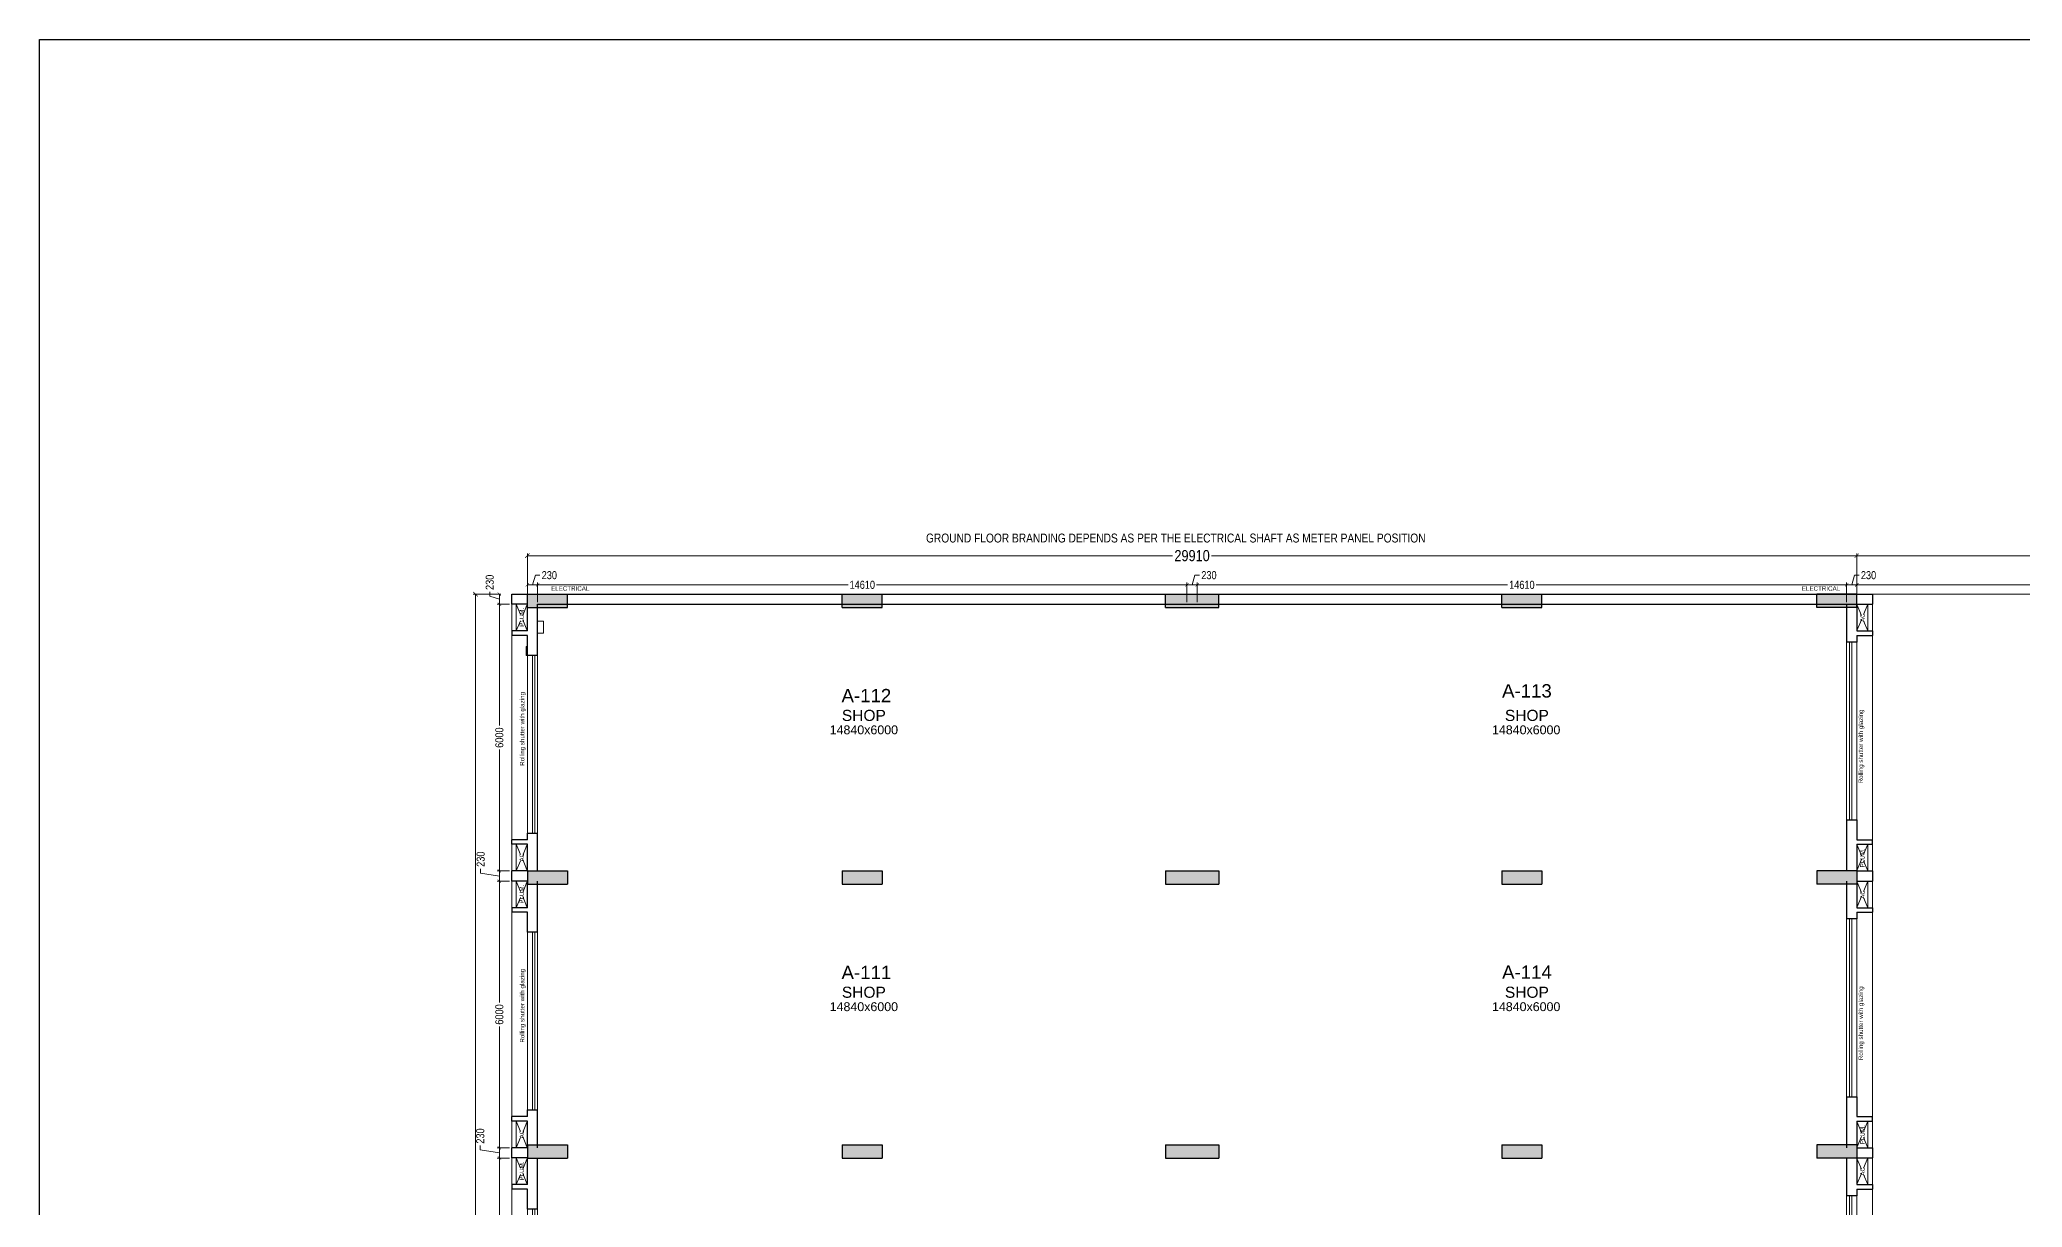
# Model space of a CAD drawing. Header units: metres. Extents: x 9819 to 10514, y 4405 to 4599.
# Drawn here: x 9907.86 to 9952.47, y 4572.91 to 4599.19 of the extents above; entities that cross this region are included whole.
import ezdxf
from ezdxf.enums import TextEntityAlignment as Align

# ---------------------------------------------------------------- set-up
doc = ezdxf.new("R2010")
doc.units = ezdxf.units.M
doc.header["$MEASUREMENT"] = 0
doc.header["$PDMODE"] = 35
doc.header["$PDSIZE"] = 0.3
doc.linetypes.add('HIDDEN', pattern=[0.375, 0.25, -0.125])
for name, color, linetype in [('A_COL. NO', 4, 'Continuous'), ('A_SIGNAGE', 171, 'Continuous'), ('STRU. COL.', 1, 'Continuous')]:
    doc.layers.add(name, color=color, linetype=linetype)
for name, color, linetype, lineweight in [('A_COMMENTS', 3, 'Continuous', 0), ('A_DOOR-WIN', 23, 'Continuous', 9), ('A_DOTTED', 8, 'HIDDEN', 0), ('A_EXT DIM', 7, 'Continuous', 5), ('A_LEDGE', 252, 'Continuous', 15), ('A_SHOP NO.', 113, 'Continuous', 5), ('A_SILL 0.09', 9, 'Continuous', 9), ('A_SILL 0.25', 25, 'Continuous', 15), ('A_STAIRS', 21, 'Continuous', 9), ('A_TEXT', 7, 'Continuous', 5), ('A_WALL', 7, 'Continuous', 30)]:
    doc.layers.add(name, color=color, linetype=linetype, lineweight=lineweight)
doc.layers.get('A_COL. NO').off()
doc.styles.add('A', font='ARIALN.TTF')
doc.styles.get("Standard").update_dxf_attribs({"font": 'arial.ttf'})
doc.dimstyles.new('DIM IN MM', dxfattribs={"dimtxt": 0.18, "dimasz": 0.075, "dimexe": 0.05, "dimexo": 0.05, "dimgap": 0.05, "dimtad": 0, "dimdec": 0, "dimlfac": 1000, "dimzin": 3, "dimdsep": 46, "dimtxsty": 'A', "dimblk1": 'ARCHTICK', "dimblk2": 'ARCHTICK', "dimsah": 1, "dimcen": 0, "dimclrd": 256, "dimclre": 256, "dimclrt": 256, "dimadec": 0, "dimazin": 0, "dimtfac": 1, "dimtdec": 0, "dimtofl": 0, "dimtmove": 1, "dimatfit": 3, "dimfxl": 1, "dimtolj": 1, "dimtzin": 0, "dimlwd": -1, "dimlwe": -1, "dimarcsym": 0})
doc.dimstyles.new('DIM IN MM LARGE', dxfattribs={"dimtxt": 0.25, "dimasz": 0.1, "dimexe": 0.05, "dimexo": 0.05, "dimgap": 0.05, "dimtad": 0, "dimdec": 0, "dimlfac": 1000, "dimzin": 3, "dimdsep": 46, "dimtxsty": 'A', "dimblk1": 'ARCHTICK', "dimblk2": 'ARCHTICK', "dimsah": 1, "dimcen": 0, "dimclrd": 256, "dimclre": 256, "dimclrt": 256, "dimadec": 0, "dimazin": 0, "dimtfac": 1, "dimtdec": 0, "dimtofl": 0, "dimtmove": 2, "dimatfit": 3, "dimfxl": 1, "dimtolj": 1, "dimtzin": 0, "dimlwd": -1, "dimlwe": -1, "dimarcsym": 0})

# ---------------------------------------------------------------- blocks, each defined once
blk = doc.blocks.new('Typical shops Gr.')
at = {"layer": 'A_DOOR-WIN'}
for p, q in [((30.095, -1.08), (30.095, -5.08)), ((30.145, -1.08), (30.145, -5.08)), ((0.465, -5.38), (0.465, -1.38)), ((0.515, -5.38), (0.515, -1.38))]:
    blk.add_line(p, q, dxfattribs=at)
at = {"layer": 'A_DOTTED'}
for p, q in [((0.1, -0.83), (0.35, -0.23)), ((0.1, -0.23), (0.35, -0.83)), ((30.51, -0.23), (30.26, -0.83)), ((30.51, -0.83), (30.26, -0.23)), ((0.1, -6.23), (0.35, -5.63)), ((0.1, -5.63), (0.35, -6.23)), ((30.51, -5.63), (30.26, -6.23)), ((30.51, -6.23), (30.26, -5.63))]:
    blk.add_line(p, q, dxfattribs=at)
at = {"layer": 'A_LEDGE'}
for p, q in [((0, -0.83), (0, -0.23)), ((0.1, -0.83), (0.1, -0.23)), ((30.51, -0.83), (30.51, -0.23)), ((30.61, -0.83), (30.61, -0.23)), ((0, -5.63), (0, -6.23)), ((0.1, -5.63), (0.1, -6.23)), ((30.51, -5.63), (30.51, -6.23)), ((30.61, -5.63), (30.61, -6.23))]:
    blk.add_line(p, q, dxfattribs=at)
at = {"layer": 'A_SILL 0.09'}
for p, q in [((30.03, -5.08), (30.03, -1.08)), ((30.26, -1.08), (30.26, -5.08)), ((0.35, -5.38), (0.35, -1.38)), ((0.58, -1.38), (0.58, -5.38))]:
    blk.add_line(p, q, dxfattribs=at)
at = {"layer": 'A_STAIRS'}
for p, q in [((0, -5.53), (0, -0.93)), ((30.61, -5.53), (30.61, -0.93))]:
    blk.add_line(p, q, dxfattribs=at)
at = {"layer": 'A_WALL'}
for p, q in [((0, -0.23), (0, 0)), ((30.61, 0), (30.61, -0.23)), ((0.35, -0.23), (0, -0.23)), ((0.35, -0.83), (0.35, -0.23)), ((0.58, -1.38), (0.58, -0.23)), ((30.03, -0.23), (30.03, -1.08)), ((30.26, -0.23), (30.61, -0.23)), ((30.26, -0.23), (30.26, -0.83)), ((0.35, -0.83), (0, -0.83)), ((0, -0.83), (0, -0.93)), ((30.26, -0.83), (30.61, -0.83)), ((30.61, -0.83), (30.61, -0.93)), ((0.35, -0.93), (0, -0.93)), ((0.35, -1.38), (0.35, -0.93)), ((30.26, -1.08), (30.03, -1.08)), ((30.26, -0.93), (30.61, -0.93)), ((30.26, -0.93), (30.26, -1.08)), ((0.58, -1.38), (0.35, -1.38)), ((30.03, -5.08), (30.03, -6.23)), ((30.03, -5.08), (30.26, -5.08)), ((30.26, -5.08), (30.26, -5.53)), ((0.35, -5.53), (0, -5.53)), ((0, -5.63), (0, -5.53)), ((0.35, -5.63), (0, -5.63)), ((0.35, -5.53), (0.35, -5.38)), ((0.35, -5.38), (0.58, -5.38)), ((0.35, -6.23), (0.35, -5.63)), ((0.58, -6.23), (0.58, -5.38)), ((30.26, -5.53), (30.61, -5.53)), ((30.26, -5.63), (30.26, -6.23)), ((30.26, -5.63), (30.61, -5.63)), ((30.61, -5.63), (30.61, -5.53)), ((0.35, -6.23), (0, -6.23)), ((30.26, -6.23), (30.61, -6.23))]:
    blk.add_line(p, q, dxfattribs=at)
at = {"layer": 'A_TEXT'}
for s, p in [('PLUM.', (0.274, -0.523)), ('AC', (30.436, -0.531)), ('Rolling shutter with glazing', (0.282, -3.034)), ('Rolling shutter with glazing', (30.399, -3.428)), ('PLUM.', (30.434, -5.936)), ('AC', (0.274, -5.923))]:
    blk.add_text(s, height=0.1, rotation=90, dxfattribs=at).set_placement(p, align=Align.CENTER)
for s, height, p in [('SHOP', 0.25, (7.92, -2.855)), ('SHOP', 0.25, (22.837, -2.855)), ('14840x6000', 0.2, (7.92, -3.155)), ('14840x6000', 0.2, (22.821, -3.155))]:
    blk.add_text(s, height=height, dxfattribs=at).set_placement(p, align=Align.CENTER)
blk = doc.blocks.new('_ARCHTICK')
at = {"color": 0, "linetype": 'ByBlock', "const_width": 0.15}
blk.add_lwpolyline([(-0.5, -0.5), (0.5, 0.5)], dxfattribs=at)
blk = doc.blocks.new('*D245')
at = {"layer": 'A_EXT DIM', "transparency": 16777216}
for p, q in [((9917.986, 4586.665), (9917.986, 4586.765)), ((9918.203, 4586.599), (9917.986, 4586.665)), ((9918.237, 4586.714), (9918.153, 4586.714)), ((9918.203, 4586.484), (9918.203, 4586.714)), ((9918.237, 4586.484), (9918.153, 4586.484))]:
    blk.add_line(p, q, dxfattribs=at)
at = {"layer": 'Defpoints', "color": 0, "transparency": 16777216}
for p in [(9918.203, 4586.714), (9918.287, 4586.714), (9918.287, 4586.484)]:
    blk.add_point(p, dxfattribs=at)
at = {"layer": 'A_EXT DIM', "transparency": 16777216, "xscale": 0.075, "yscale": 0.075, "zscale": 0.075}
for p, rotation in [((9918.203, 4586.714), 90), ((9918.203, 4586.484), 270)]:
    blk.add_blockref('_ARCHTICK', p, dxfattribs=dict(at, rotation=rotation))
at = {"layer": 'A_EXT DIM', "transparency": 16777216, "insert": (9917.986, 4586.979), "char_height": 0.18, "attachment_point": 5, "rotation": 90, "style": 'A'}
blk.add_mtext('\\A1;230', dxfattribs=at)
blk = doc.blocks.new('*D246')
at = {"layer": 'A_EXT DIM', "transparency": 16777216}
for p, q in [((9918.433, 4586.484), (9918.153, 4586.484)), ((9918.203, 4586.484), (9918.203, 4583.755)), ((9918.203, 4580.484), (9918.203, 4583.214)), ((9918.433, 4580.484), (9918.153, 4580.484))]:
    blk.add_line(p, q, dxfattribs=at)
at = {"layer": 'Defpoints', "color": 0, "transparency": 16777216}
for p in [(9918.483, 4586.484), (9918.203, 4580.484), (9918.483, 4580.484)]:
    blk.add_point(p, dxfattribs=at)
at = {"layer": 'A_EXT DIM', "transparency": 16777216, "xscale": 0.075, "yscale": 0.075, "zscale": 0.075}
for p, rotation in [((9918.203, 4586.484), 90), ((9918.203, 4580.484), 270)]:
    blk.add_blockref('_ARCHTICK', p, dxfattribs=dict(at, rotation=rotation))
at = {"layer": 'A_EXT DIM', "transparency": 16777216, "insert": (9918.203, 4583.484), "char_height": 0.18, "attachment_point": 5, "rotation": 90, "style": 'A'}
blk.add_mtext('\\A1;6000', dxfattribs=at)
blk = doc.blocks.new('*D247')
at = {"layer": 'A_EXT DIM', "transparency": 16777216}
for p, q in [((9917.782, 4580.435), (9917.782, 4580.535)), ((9918.203, 4580.369), (9917.782, 4580.435)), ((9918.237, 4580.484), (9918.153, 4580.484)), ((9918.203, 4580.484), (9918.203, 4580.254)), ((9918.237, 4580.254), (9918.153, 4580.254))]:
    blk.add_line(p, q, dxfattribs=at)
at = {"layer": 'Defpoints', "color": 0, "transparency": 16777216}
for p in [(9918.287, 4580.484), (9918.203, 4580.254), (9918.287, 4580.254)]:
    blk.add_point(p, dxfattribs=at)
at = {"layer": 'A_EXT DIM', "transparency": 16777216, "xscale": 0.075, "yscale": 0.075, "zscale": 0.075}
for p, rotation in [((9918.203, 4580.484), 90), ((9918.203, 4580.254), 270)]:
    blk.add_blockref('_ARCHTICK', p, dxfattribs=dict(at, rotation=rotation))
at = {"layer": 'A_EXT DIM', "transparency": 16777216, "insert": (9917.782, 4580.749), "char_height": 0.18, "attachment_point": 5, "rotation": 90, "style": 'A'}
blk.add_mtext('\\A1;230', dxfattribs=at)
blk = doc.blocks.new('*D248')
at = {"layer": 'A_EXT DIM', "transparency": 16777216}
for p, q in [((9918.433, 4580.254), (9918.153, 4580.254)), ((9918.203, 4580.254), (9918.203, 4577.525)), ((9918.203, 4574.254), (9918.203, 4576.984)), ((9918.433, 4574.254), (9918.153, 4574.254))]:
    blk.add_line(p, q, dxfattribs=at)
at = {"layer": 'Defpoints', "color": 0, "transparency": 16777216}
for p in [(9918.483, 4580.254), (9918.203, 4574.254), (9918.483, 4574.254)]:
    blk.add_point(p, dxfattribs=at)
at = {"layer": 'A_EXT DIM', "transparency": 16777216, "xscale": 0.075, "yscale": 0.075, "zscale": 0.075}
for p, rotation in [((9918.203, 4580.254), 90), ((9918.203, 4574.254), 270)]:
    blk.add_blockref('_ARCHTICK', p, dxfattribs=dict(at, rotation=rotation))
at = {"layer": 'A_EXT DIM', "transparency": 16777216, "insert": (9918.203, 4577.254), "char_height": 0.18, "attachment_point": 5, "rotation": 90, "style": 'A'}
blk.add_mtext('\\A1;6000', dxfattribs=at)
blk = doc.blocks.new('*D249')
at = {"layer": 'A_EXT DIM', "transparency": 16777216}
for p, q in [((9917.774, 4574.205), (9917.774, 4574.305)), ((9918.203, 4574.139), (9917.774, 4574.205)), ((9918.433, 4574.254), (9918.153, 4574.254)), ((9918.203, 4574.254), (9918.203, 4574.024)), ((9918.433, 4574.024), (9918.153, 4574.024))]:
    blk.add_line(p, q, dxfattribs=at)
at = {"layer": 'Defpoints', "color": 0, "transparency": 16777216}
for p in [(9918.483, 4574.254), (9918.203, 4574.024), (9918.483, 4574.024)]:
    blk.add_point(p, dxfattribs=at)
at = {"layer": 'A_EXT DIM', "transparency": 16777216, "xscale": 0.075, "yscale": 0.075, "zscale": 0.075}
for p, rotation in [((9918.203, 4574.254), 90), ((9918.203, 4574.024), 270)]:
    blk.add_blockref('_ARCHTICK', p, dxfattribs=dict(at, rotation=rotation))
at = {"layer": 'A_EXT DIM', "transparency": 16777216, "insert": (9917.774, 4574.519), "char_height": 0.18, "attachment_point": 5, "rotation": 90, "style": 'A'}
blk.add_mtext('\\A1;230', dxfattribs=at)
blk = doc.blocks.new('*D250')
at = {"layer": 'A_EXT DIM', "transparency": 16777216}
for p, q in [((9918.433, 4574.024), (9918.153, 4574.024)), ((9918.203, 4574.024), (9918.203, 4571.295)), ((9918.203, 4568.024), (9918.203, 4570.754)), ((9918.433, 4568.024), (9918.153, 4568.024))]:
    blk.add_line(p, q, dxfattribs=at)
at = {"layer": 'Defpoints', "color": 0, "transparency": 16777216}
for p in [(9918.483, 4574.024), (9918.203, 4568.024), (9918.483, 4568.024)]:
    blk.add_point(p, dxfattribs=at)
at = {"layer": 'A_EXT DIM', "transparency": 16777216, "xscale": 0.075, "yscale": 0.075, "zscale": 0.075}
for p, rotation in [((9918.203, 4574.024), 90), ((9918.203, 4568.024), 270)]:
    blk.add_blockref('_ARCHTICK', p, dxfattribs=dict(at, rotation=rotation))
at = {"layer": 'A_EXT DIM', "transparency": 16777216, "insert": (9918.203, 4571.024), "char_height": 0.18, "attachment_point": 5, "rotation": 90, "style": 'A'}
blk.add_mtext('\\A1;6000', dxfattribs=at)
blk = doc.blocks.new('*D295')
at = {"layer": 'A_EXT DIM', "transparency": 16777216}
for p, q in [((9918.948, 4586.922), (9919.013, 4587.139)), ((9919.013, 4587.139), (9919.113, 4587.139)), ((9918.833, 4586.534), (9918.833, 4586.972)), ((9918.833, 4586.922), (9919.063, 4586.922)), ((9919.063, 4586.534), (9919.063, 4586.972))]:
    blk.add_line(p, q, dxfattribs=at)
at = {"layer": 'Defpoints', "color": 0, "transparency": 16777216}
for p in [(9919.063, 4586.922), (9918.833, 4586.484), (9919.063, 4586.484)]:
    blk.add_point(p, dxfattribs=at)
at = {"layer": 'A_EXT DIM', "transparency": 16777216, "xscale": 0.075, "yscale": 0.075, "zscale": 0.075, "rotation": 180}
blk.add_blockref('_ARCHTICK', (9918.833, 4586.922), dxfattribs=at)
at = {"layer": 'A_EXT DIM', "transparency": 16777216, "xscale": 0.075, "yscale": 0.075, "zscale": 0.075}
blk.add_blockref('_ARCHTICK', (9919.063, 4586.922), dxfattribs=at)
at = {"layer": 'A_EXT DIM', "transparency": 16777216, "insert": (9919.327, 4587.139), "char_height": 0.18, "attachment_point": 5, "style": 'A'}
blk.add_mtext('\\A1;230', dxfattribs=at)
blk = doc.blocks.new('*D296')
at = {"layer": 'A_EXT DIM', "transparency": 16777216}
for p, q in [((9919.063, 4586.534), (9919.063, 4586.972)), ((9919.063, 4586.922), (9926.048, 4586.922)), ((9933.673, 4586.922), (9926.689, 4586.922)), ((9933.673, 4586.534), (9933.673, 4586.972))]:
    blk.add_line(p, q, dxfattribs=at)
at = {"layer": 'Defpoints', "color": 0, "transparency": 16777216}
for p in [(9933.673, 4586.922), (9919.063, 4586.484), (9933.673, 4586.484)]:
    blk.add_point(p, dxfattribs=at)
at = {"layer": 'A_EXT DIM', "transparency": 16777216, "xscale": 0.075, "yscale": 0.075, "zscale": 0.075, "rotation": 180}
blk.add_blockref('_ARCHTICK', (9919.063, 4586.922), dxfattribs=at)
at = {"layer": 'A_EXT DIM', "transparency": 16777216, "xscale": 0.075, "yscale": 0.075, "zscale": 0.075}
blk.add_blockref('_ARCHTICK', (9933.673, 4586.922), dxfattribs=at)
at = {"layer": 'A_EXT DIM', "transparency": 16777216, "insert": (9926.368, 4586.922), "char_height": 0.18, "attachment_point": 5, "style": 'A'}
blk.add_mtext('\\A1;14610', dxfattribs=at)
blk = doc.blocks.new('*D297')
at = {"layer": 'A_EXT DIM', "transparency": 16777216}
for p, q in [((9933.788, 4586.922), (9933.853, 4587.139)), ((9933.853, 4587.139), (9933.953, 4587.139)), ((9933.673, 4586.534), (9933.673, 4586.972)), ((9933.673, 4586.922), (9933.903, 4586.922)), ((9933.903, 4586.534), (9933.903, 4586.972))]:
    blk.add_line(p, q, dxfattribs=at)
at = {"layer": 'Defpoints', "color": 0, "transparency": 16777216}
for p in [(9933.903, 4586.922), (9933.673, 4586.484), (9933.903, 4586.484)]:
    blk.add_point(p, dxfattribs=at)
at = {"layer": 'A_EXT DIM', "transparency": 16777216, "xscale": 0.075, "yscale": 0.075, "zscale": 0.075, "rotation": 180}
blk.add_blockref('_ARCHTICK', (9933.673, 4586.922), dxfattribs=at)
at = {"layer": 'A_EXT DIM', "transparency": 16777216, "xscale": 0.075, "yscale": 0.075, "zscale": 0.075}
blk.add_blockref('_ARCHTICK', (9933.903, 4586.922), dxfattribs=at)
at = {"layer": 'A_EXT DIM', "transparency": 16777216, "insert": (9934.167, 4587.139), "char_height": 0.18, "attachment_point": 5, "style": 'A'}
blk.add_mtext('\\A1;230', dxfattribs=at)
blk = doc.blocks.new('*D298')
at = {"layer": 'A_EXT DIM', "transparency": 16777216}
for p, q in [((9933.903, 4586.534), (9933.903, 4586.972)), ((9933.903, 4586.922), (9940.888, 4586.922)), ((9948.513, 4586.922), (9941.529, 4586.922)), ((9948.513, 4586.534), (9948.513, 4586.972))]:
    blk.add_line(p, q, dxfattribs=at)
at = {"layer": 'Defpoints', "color": 0, "transparency": 16777216}
for p in [(9948.513, 4586.922), (9933.903, 4586.484), (9948.513, 4586.484)]:
    blk.add_point(p, dxfattribs=at)
at = {"layer": 'A_EXT DIM', "transparency": 16777216, "xscale": 0.075, "yscale": 0.075, "zscale": 0.075, "rotation": 180}
blk.add_blockref('_ARCHTICK', (9933.903, 4586.922), dxfattribs=at)
at = {"layer": 'A_EXT DIM', "transparency": 16777216, "xscale": 0.075, "yscale": 0.075, "zscale": 0.075}
blk.add_blockref('_ARCHTICK', (9948.513, 4586.922), dxfattribs=at)
at = {"layer": 'A_EXT DIM', "transparency": 16777216, "insert": (9941.208, 4586.922), "char_height": 0.18, "attachment_point": 5, "style": 'A'}
blk.add_mtext('\\A1;14610', dxfattribs=at)
blk = doc.blocks.new('*D299')
at = {"layer": 'A_EXT DIM', "transparency": 16777216}
for p, q in [((9948.628, 4586.922), (9948.693, 4587.139)), ((9948.693, 4587.139), (9948.793, 4587.139)), ((9948.513, 4586.534), (9948.513, 4586.972)), ((9948.513, 4586.922), (9948.743, 4586.922)), ((9948.743, 4586.534), (9948.743, 4586.972))]:
    blk.add_line(p, q, dxfattribs=at)
at = {"layer": 'Defpoints', "color": 0, "transparency": 16777216}
for p in [(9948.743, 4586.922), (9948.513, 4586.484), (9948.743, 4586.484)]:
    blk.add_point(p, dxfattribs=at)
at = {"layer": 'A_EXT DIM', "transparency": 16777216, "xscale": 0.075, "yscale": 0.075, "zscale": 0.075, "rotation": 180}
blk.add_blockref('_ARCHTICK', (9948.513, 4586.922), dxfattribs=at)
at = {"layer": 'A_EXT DIM', "transparency": 16777216, "xscale": 0.075, "yscale": 0.075, "zscale": 0.075}
blk.add_blockref('_ARCHTICK', (9948.743, 4586.922), dxfattribs=at)
at = {"layer": 'A_EXT DIM', "transparency": 16777216, "insert": (9949.007, 4587.139), "char_height": 0.18, "attachment_point": 5, "style": 'A'}
blk.add_mtext('\\A1;230', dxfattribs=at)
blk = doc.blocks.new('*D300')
at = {"layer": 'A_EXT DIM', "transparency": 16777216}
for p, q in [((9948.743, 4586.534), (9948.743, 4586.972)), ((9948.743, 4586.922), (9956.323, 4586.922)), ((9964.543, 4586.922), (9956.964, 4586.922)), ((9964.543, 4586.534), (9964.543, 4586.972))]:
    blk.add_line(p, q, dxfattribs=at)
at = {"layer": 'Defpoints', "color": 0, "transparency": 16777216}
for p in [(9964.543, 4586.922), (9948.743, 4586.484), (9964.543, 4586.484)]:
    blk.add_point(p, dxfattribs=at)
at = {"layer": 'A_EXT DIM', "transparency": 16777216, "xscale": 0.075, "yscale": 0.075, "zscale": 0.075, "rotation": 180}
blk.add_blockref('_ARCHTICK', (9948.743, 4586.922), dxfattribs=at)
at = {"layer": 'A_EXT DIM', "transparency": 16777216, "xscale": 0.075, "yscale": 0.075, "zscale": 0.075}
blk.add_blockref('_ARCHTICK', (9964.543, 4586.922), dxfattribs=at)
at = {"layer": 'A_EXT DIM', "transparency": 16777216, "insert": (9956.643, 4586.922), "char_height": 0.18, "attachment_point": 5, "style": 'A'}
blk.add_mtext('\\A1;15800', dxfattribs=at)
blk = doc.blocks.new('*D212')
at = {"layer": 'A_EXT DIM', "transparency": 16777216}
for p, q in [((9918.833, 4586.972), (9918.833, 4587.628)), ((9918.833, 4587.578), (9933.351, 4587.578)), ((9948.743, 4587.578), (9934.225, 4587.578)), ((9948.743, 4586.972), (9948.743, 4587.628))]:
    blk.add_line(p, q, dxfattribs=at)
at = {"layer": 'Defpoints', "color": 0, "transparency": 16777216}
for p in [(9948.743, 4587.578), (9918.833, 4586.922), (9948.743, 4586.922)]:
    blk.add_point(p, dxfattribs=at)
at = {"layer": 'A_EXT DIM', "transparency": 16777216, "xscale": 0.1, "yscale": 0.1, "zscale": 0.1, "rotation": 180}
blk.add_blockref('_ARCHTICK', (9918.833, 4587.578), dxfattribs=at)
at = {"layer": 'A_EXT DIM', "transparency": 16777216, "xscale": 0.1, "yscale": 0.1, "zscale": 0.1}
blk.add_blockref('_ARCHTICK', (9948.743, 4587.578), dxfattribs=at)
at = {"layer": 'A_EXT DIM', "transparency": 16777216, "insert": (9933.788, 4587.578), "char_height": 0.25, "attachment_point": 5, "style": 'A'}
blk.add_mtext('\\A1;29910', dxfattribs=at)
blk = doc.blocks.new('*D213')
at = {"layer": 'A_EXT DIM', "transparency": 16777216}
for p, q in [((9948.743, 4586.972), (9948.743, 4587.628)), ((9948.743, 4587.578), (9956.218, 4587.578)), ((9964.543, 4587.578), (9957.069, 4587.578)), ((9964.543, 4586.972), (9964.543, 4587.628))]:
    blk.add_line(p, q, dxfattribs=at)
at = {"layer": 'Defpoints', "color": 0, "transparency": 16777216}
for p in [(9964.543, 4587.578), (9948.743, 4586.922), (9964.543, 4586.922)]:
    blk.add_point(p, dxfattribs=at)
at = {"layer": 'A_EXT DIM', "transparency": 16777216, "xscale": 0.1, "yscale": 0.1, "zscale": 0.1, "rotation": 180}
blk.add_blockref('_ARCHTICK', (9948.743, 4587.578), dxfattribs=at)
at = {"layer": 'A_EXT DIM', "transparency": 16777216, "xscale": 0.1, "yscale": 0.1, "zscale": 0.1}
blk.add_blockref('_ARCHTICK', (9964.543, 4587.578), dxfattribs=at)
at = {"layer": 'A_EXT DIM', "transparency": 16777216, "insert": (9956.643, 4587.578), "char_height": 0.25, "attachment_point": 5, "style": 'A'}
blk.add_mtext('\\A1;15800', dxfattribs=at)
blk = doc.blocks.new('*D217')
at = {"layer": 'A_EXT DIM', "transparency": 16777216}
for p, q in [((9918.153, 4586.714), (9917.617, 4586.714)), ((9917.667, 4586.714), (9917.667, 4553.11)), ((9917.667, 4518.634), (9917.667, 4552.238)), ((9918.153, 4518.634), (9917.617, 4518.634))]:
    blk.add_line(p, q, dxfattribs=at)
at = {"layer": 'Defpoints', "color": 0, "transparency": 16777216}
for p in [(9918.203, 4586.714), (9917.667, 4518.634), (9918.203, 4518.634)]:
    blk.add_point(p, dxfattribs=at)
at = {"layer": 'A_EXT DIM', "transparency": 16777216, "xscale": 0.1, "yscale": 0.1, "zscale": 0.1}
for p, rotation in [((9917.667, 4586.714), 90), ((9917.667, 4518.634), 270)]:
    blk.add_blockref('_ARCHTICK', p, dxfattribs=dict(at, rotation=rotation))
at = {"layer": 'A_EXT DIM', "transparency": 16777216, "insert": (9917.667, 4552.674), "char_height": 0.25, "attachment_point": 5, "rotation": 90, "style": 'A'}
blk.add_mtext('\\A1;68080', dxfattribs=at)
blk = doc.blocks.new('col')
at = {"linetype": 'Continuous'}
blk.add_hatch(color=256, dxfattribs=at).paths.add_polyline_path([(0, 0), (1, 0), (1, 1), (0, 1), (0, 0)])
at = {"linetype": 'Continuous', "lineweight": 25}
for p, q in [((0, 1), (1, 1)), ((0, 1), (0, 0)), ((1, 1), (1, 0)), ((0, 0), (1, 0))]:
    blk.add_line(p, q, dxfattribs=at)
blk = doc.blocks.new('WING-A REVISEC COL.')
at = {"layer": 'STRU. COL.', "yscale": 0.3, "zscale": 0.23, "rotation": 180}
for p, xscale in [((5371.299, -8839.596), -0.9), ((5378.384, -8839.596), -0.9), ((5385.654, -8839.596), -1.2), ((5393.224, -8839.596), -0.9), ((5401.209, -8839.596), 0.9)]:
    blk.add_blockref('col', p, dxfattribs=dict(at, xscale=xscale))
at = {"layer": 'STRU. COL.', "yscale": 0.3, "zscale": 0.23}
for p, xscale in [((5371.299, -8846.126), 0.9), ((5378.384, -8846.126), 0.9), ((5385.654, -8846.126), 1.2), ((5393.224, -8846.126), 0.9), ((5401.209, -8846.126), -0.9), ((5371.299, -8852.286), 0.9), ((5378.384, -8852.286), 0.9), ((5385.654, -8852.286), 1.2), ((5393.224, -8852.286), 0.9), ((5401.209, -8852.286), -0.9)]:
    blk.add_blockref('col', p, dxfattribs=dict(at, xscale=xscale))

msp = doc.modelspace()

# ---------------------------------------------------------------- linework, layer by layer
msp.add_lwpolyline([(9907.8601, 4599.1913), (10513.7871, 4599.1913), (10513.7871, 4405.0688), (9907.8601, 4405.0688)], close=True)
at = {"layer": 'A_COMMENTS'}
for points in [[(9918.5834, 4586.4844), (9918.8334, 4586.4844), (9918.8334, 4585.8844), (9918.5834, 4585.8844)], [(9919.0634, 4586.1049), (9919.1987, 4586.1049), (9919.1987, 4585.8383), (9919.0634, 4585.8383)], [(9948.9934, 4586.4844), (9948.7434, 4586.4844), (9948.7434, 4585.8844), (9948.9934, 4585.8844)], [(9918.8334, 4585.4344), (9918.8334, 4585.5344), (9918.8084, 4585.5344), (9918.8084, 4585.4344)], [(9918.8334, 4585.3344), (9918.8334, 4585.4344), (9918.8084, 4585.4344), (9918.8084, 4585.3344)], [(9918.5834, 4581.0844), (9918.8334, 4581.0844), (9918.8334, 4580.4844), (9918.5834, 4580.4844)], [(9948.9934, 4581.0844), (9948.7434, 4581.0844), (9948.7434, 4580.4844), (9948.9934, 4580.4844)], [(9918.5834, 4580.2544), (9918.8334, 4580.2544), (9918.8334, 4579.6544), (9918.5834, 4579.6544)], [(9948.9934, 4580.2544), (9948.7434, 4580.2544), (9948.7434, 4579.6544), (9948.9934, 4579.6544)], [(9918.5834, 4574.8544), (9918.8334, 4574.8544), (9918.8334, 4574.2544), (9918.5834, 4574.2544)], [(9948.9934, 4574.8544), (9948.7434, 4574.8544), (9948.7434, 4574.2544), (9948.9934, 4574.2544)], [(9918.5834, 4574.0244), (9918.8334, 4574.0244), (9918.8334, 4573.4244), (9918.5834, 4573.4244)], [(9948.9934, 4574.0244), (9948.7434, 4574.0244), (9948.7434, 4573.4244), (9948.9934, 4573.4244)]]:
    msp.add_lwpolyline(points, close=True, dxfattribs=at)
at = {"layer": 'A_SILL 0.25'}
msp.add_line((9949.0934, 4586.7144), (9964.1934, 4586.7144), dxfattribs=at)
at = {"layer": 'A_WALL'}
for p, q in [((9918.4834, 4586.7144), (9949.0934, 4586.7144)), ((9919.0634, 4586.4844), (9949.0934, 4586.4844))]:
    msp.add_line(p, q, dxfattribs=at)

# ---------------------------------------------------------------- block references
at = {"layer": 'A_COL. NO'}
msp.add_blockref('WING-A REVISEC COL.', (4547.5343, 13426.31), dxfattribs=at)
at = {"layer": 'A_WALL'}
for p in [(9918.4834, 4586.7144), (9918.4834, 4580.4844), (9918.4834, 4574.2544)]:
    msp.add_blockref('Typical shops Gr.', p, dxfattribs=at)

# ---------------------------------------------------------------- texts
at = {"layer": 'A_SHOP NO.'}
for s, p in [('A-112', (9926.4602, 4584.2798)), ('A-113', (9941.3215, 4584.3871)), ('A-111', (9926.4602, 4578.0498)), ('A-114', (9941.3215, 4578.0562))]:
    msp.add_text(s, height=0.3, dxfattribs=at).set_placement(p, align=Align.CENTER)
at = {"layer": 'A_SIGNAGE', "color": 6, "insert": (9927.8014, 4588.0757), "char_height": 0.2, "attachment_point": 1, "style": 'A'}
msp.add_mtext_dynamic_manual_height_columns('GROUND FLOOR BRANDING DEPENDS AS PER THE ELECTRICAL SHAFT AS METER PANEL POSITION', width=11.458809, gutter_width=1, heights=[0], dxfattribs=at)
at = {"layer": 'A_TEXT'}
for p in [(9919.7972, 4586.79), (9947.9372, 4586.79)]:
    msp.add_text('ELECTRICAL', height=0.1, dxfattribs=at).set_placement(p, align=Align.CENTER)

# ---------------------------------------------------------------- dimensions: what is measured, and where the dimension line sits
at = {"layer": 'A_EXT DIM'}
for base, p1, p2, dimstyle, picture, middle in [((9948.7434, 4587.5781), (9918.8334, 4586.9218), (9948.7434, 4586.9218), 'DIM IN MM LARGE', '*D212', (9933.7884, 4587.5781)), ((9964.5434, 4587.5781), (9948.7434, 4586.9218), (9964.5434, 4586.9218), 'DIM IN MM LARGE', '*D213', (9956.6434, 4587.5781)), ((9919.0634, 4586.9218), (9918.8334, 4586.4844), (9919.0634, 4586.4844), 'DIM IN MM', '*D295', (9919.1634, 4587.1387)), ((9933.6734, 4586.9218), (9919.0634, 4586.4844), (9933.6734, 4586.4844), 'DIM IN MM', '*D296', (9926.3684, 4586.9218)), ((9933.9034, 4586.9218), (9933.6734, 4586.4844), (9933.9034, 4586.4844), 'DIM IN MM', '*D297', (9934.0034, 4587.1387)), ((9948.5134, 4586.9218), (9933.9034, 4586.4844), (9948.5134, 4586.4844), 'DIM IN MM', '*D298', (9941.2084, 4586.9218)), ((9948.7434, 4586.9218), (9948.5134, 4586.4844), (9948.7434, 4586.4844), 'DIM IN MM', '*D299', (9948.8434, 4587.1387)), ((9964.5434, 4586.9218), (9948.7434, 4586.4844), (9964.5434, 4586.4844), 'DIM IN MM', '*D300', (9956.6434, 4586.9218))]:
    dim = msp.add_linear_dim(base=base, p1=p1, p2=p2, dimstyle=dimstyle, override={"dimpost": '\\X'}, dxfattribs=at)
    dim.commit()
    dim.dimension.update_dxf_attribs({"geometry": picture, "text_midpoint": middle})
for base, p1, p2, dimstyle, picture, middle in [((9918.2031, 4586.7144), (9918.2869, 4586.4844), (9918.2869, 4586.7144), 'DIM IN MM', '*D245', (9917.9862, 4586.8145)), ((9917.6671, 4518.6344), (9918.2031, 4586.7144), (9918.2031, 4518.6344), 'DIM IN MM LARGE', '*D217', (9917.6671, 4552.6744)), ((9918.2031, 4580.4844), (9918.4834, 4586.4844), (9918.4834, 4580.4844), 'DIM IN MM', '*D246', (9918.2031, 4583.4844)), ((9918.2031, 4574.2544), (9918.4834, 4580.2544), (9918.4834, 4574.2544), 'DIM IN MM', '*D248', (9918.2031, 4577.2544)), ((9918.2031, 4568.0244), (9918.4834, 4574.0244), (9918.4834, 4568.0244), 'DIM IN MM', '*D250', (9918.2031, 4571.0244))]:
    dim = msp.add_linear_dim(base=base, p1=p1, p2=p2, angle=90, dimstyle=dimstyle, override={"dimpost": '\\X'}, dxfattribs=at)
    dim.commit()
    dim.dimension.update_dxf_attribs({"geometry": picture, "text_midpoint": middle})
for base, p1, p2, picture, middle in [((9918.2031, 4580.2544), (9918.2869, 4580.4844), (9918.2869, 4580.2544), '*D247', (9917.7819, 4580.5845)), ((9918.2031, 4574.0244), (9918.4834, 4574.2544), (9918.4834, 4574.0244), '*D249', (9917.7736, 4574.3545))]:
    dim = msp.add_linear_dim(base=base, p1=p1, p2=p2, angle=90, dimstyle='DIM IN MM', override={"dimpost": '\\X'}, dxfattribs=at)
    dim.commit()
    dim.dimension.update_dxf_attribs({"geometry": picture, "text_midpoint": middle, "dimtype": 128})

doc.saveas('drawing.dxf')
